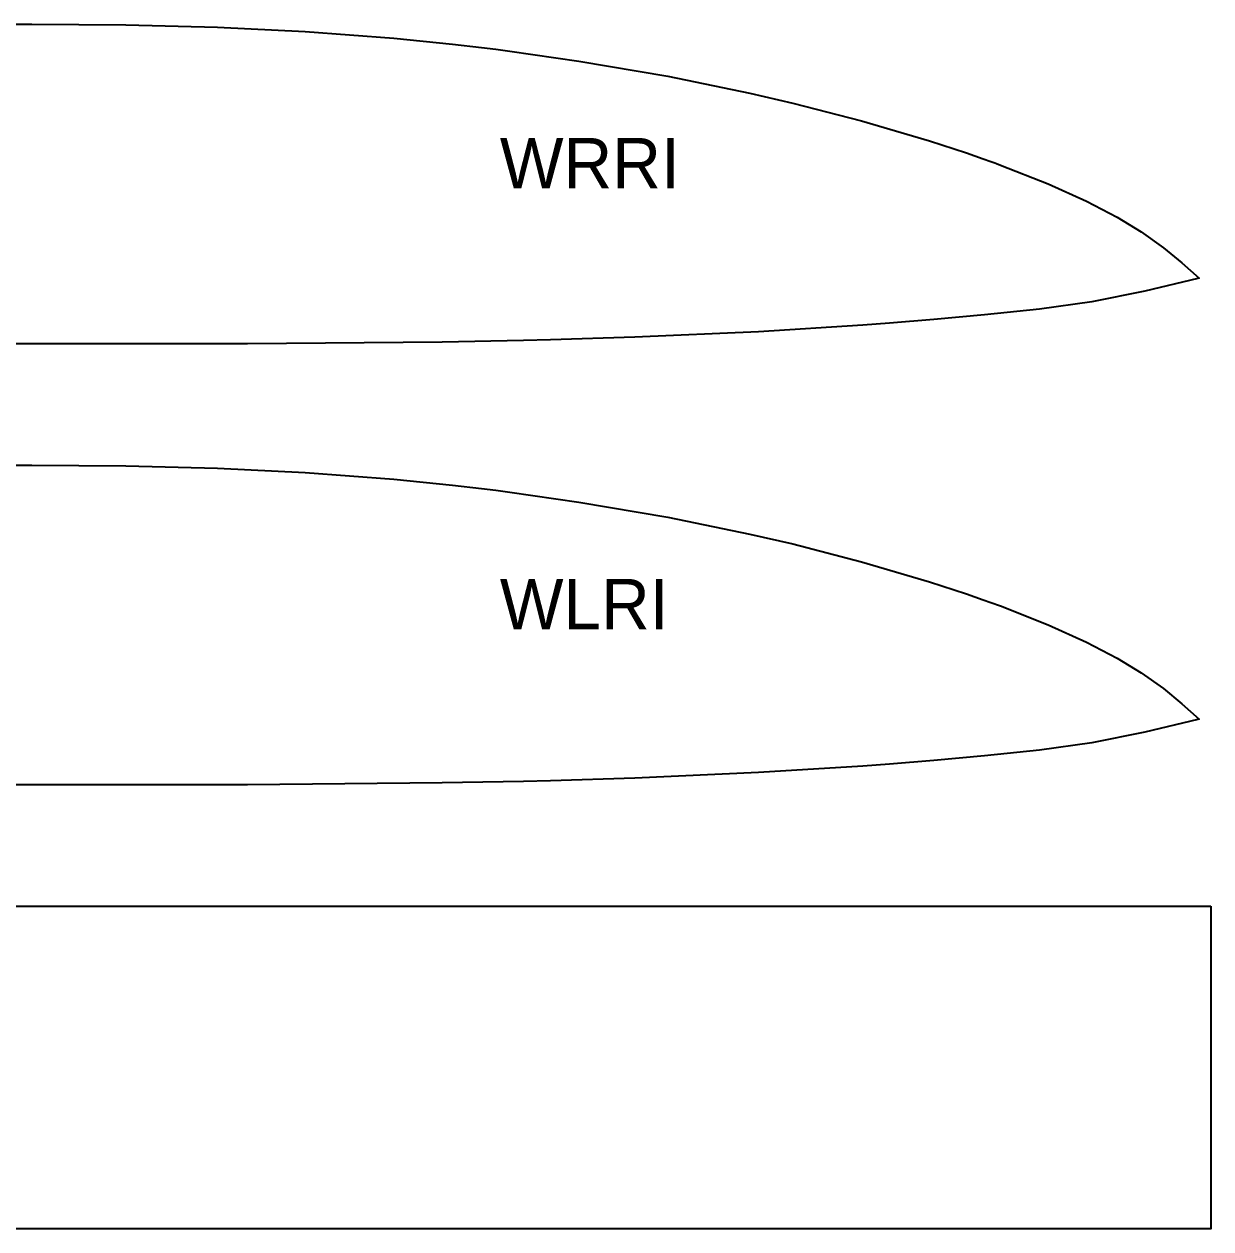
# Model space of a CAD drawing. Header units: millimetres. Extents: x 0 to 2438, y 0 to 1219.
# Drawn here: x 851.7 to 910.5, y 82.9 to 142.6 of the extents above; entities that cross this region are included whole.
import ezdxf

# ---------------------------------------------------------------- set-up
doc = ezdxf.new("R2010")
doc.units = ezdxf.units.MM
doc.layers.add('CUT_AIRCRAFT', color=7, linetype='Continuous')
doc.layers.add('LABEL_DO_NOT_CUT', color=3, linetype='Continuous')

msp = doc.modelspace()

# ---------------------------------------------------------------- linework, layer by layer
at = {"layer": 'CUT_AIRCRAFT'}
for points in [[(849.977, 142.614), (852.064, 142.615), (856.726, 142.574), (861.263, 142.455), (865.609, 142.244), (870, 141.913), (872.911, 141.62), (874.348, 141.453), (875.056, 141.365), (875.405, 141.321), (875.755, 141.275), (879.174, 140.784), (883.582, 140.028), (887.644, 139.195), (889.767, 138.703), (893.182, 137.819), (896.549, 136.829), (898.377, 136.229), (899.202, 135.943), (899.588, 135.806), (899.773, 135.739), (899.871, 135.703), (900.066, 135.632), (902.421, 134.705), (904.321, 133.842), (905.836, 133.044), (907.035, 132.313), (908.132, 131.536), (909.051, 130.786), (909.907, 130.025), (909.837, 130.005), (907.217, 129.378), (904.586, 128.855), (901.993, 128.489), (899.277, 128.204), (896.759, 127.977), (894.56, 127.796), (893.247, 127.697), (888.07, 127.372), (881.951, 127.101), (877.773, 126.972), (876.429, 126.939), (872.398, 126.861), (862.76, 126.769), (858.865, 126.764), (854.497, 126.766), (847.383, 126.773)], [(849.977, 120.762), (852.064, 120.764), (856.726, 120.722), (861.263, 120.604), (865.609, 120.393), (870, 120.062), (872.911, 119.769), (874.348, 119.602), (875.056, 119.514), (875.405, 119.469), (875.755, 119.424), (879.174, 118.933), (883.582, 118.176), (887.644, 117.344), (889.767, 116.852), (893.182, 115.968), (896.549, 114.977), (898.377, 114.378), (899.202, 114.092), (899.588, 113.954), (899.773, 113.887), (899.871, 113.852), (900.066, 113.78), (902.421, 112.854), (904.321, 111.991), (905.836, 111.193), (907.035, 110.462), (908.132, 109.684), (909.051, 108.935), (909.907, 108.173), (909.837, 108.153), (907.217, 107.527), (904.586, 107.003), (901.993, 106.637), (899.277, 106.353), (896.759, 106.125), (894.56, 105.945), (893.247, 105.846), (888.07, 105.521), (881.951, 105.25), (877.773, 105.121), (876.429, 105.088), (872.398, 105.01), (862.76, 104.918), (858.865, 104.912), (854.497, 104.915), (847.383, 104.922)]]:
    msp.add_lwpolyline(points, dxfattribs=at)
msp.add_lwpolyline([(910.485, 98.912), (910.485, 82.912), (730.485, 82.912), (730.485, 98.912)], close=True, dxfattribs=at)

# ---------------------------------------------------------------- texts
at = {"layer": 'LABEL_DO_NOT_CUT'}
for s, p in [('WRRI', (875.258, 134.47)), ('WLRI', (875.258, 112.619))]:
    msp.add_text(s, height=2.5, dxfattribs=at).set_placement(p)

doc.saveas('drawing.dxf')
